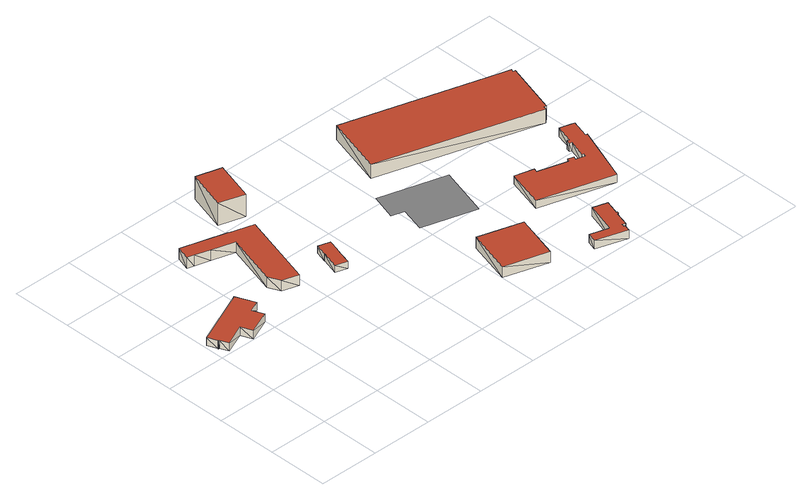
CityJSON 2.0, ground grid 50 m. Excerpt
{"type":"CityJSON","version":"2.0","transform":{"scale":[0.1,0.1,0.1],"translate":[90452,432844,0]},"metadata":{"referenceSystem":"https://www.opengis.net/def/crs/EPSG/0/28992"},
"CityObjects":{
"building1":{"type":"Building","attributes":{"+height_valid":1,"+groundHeight":2,"measuredHeight":9,"+function":"Industry","+org_car_parking_spaces":13,"+total_area":1048,"+min_car_parking_spaces":21},"geometry":[{"type":"MultiSurface","lod":"1.2","boundaries":[[[0,1,2,3,4,5,6,7,8,9,10,11]],[[12,13,14,15,16,17,18,19,20,21,22,23]],[[0,13,12]],[[0,1,13]],[[1,14,13]],[[1,2,14]],[[2,15,14]],[[2,3,15]],[[3,16,15]],[[3,4,16]],[[4,17,16]],[[4,5,17]],[[5,18,17]],[[5,6,18]],[[6,19,18]],[[6,7,19]],[[7,20,19]],[[7,8,20]],[[8,21,20]],[[8,9,21]],[[9,22,21]],[[9,10,22]],[[10,23,22]],[[10,11,23]],[[11,12,23]],[[11,0,12]]],"semantics":{"surfaces":[{"type":"GroundSurface"},{"type":"RoofSurface"},{"type":"WallSurface"}],"values":[0,1,2,2,2,2,2,2,2,2,2,2,2,2,2,2,2,2,2,2,2,2,2,2,2,2]}}]},
"building2":{"type":"Building","attributes":{"+height_valid":1,"+groundHeight":2,"measuredHeight":11,"+function":"Industry","+org_car_parking_spaces":18,"+total_area":1828,"+min_car_parking_spaces":37},"geometry":[{"type":"MultiSurface","lod":"1.2","boundaries":[[[24,25,26,27,28,29,30,31,32,33,34]],[[35,36,37,38,39,40,41,42,43,44,45]],[[24,36,35]],[[24,25,36]],[[25,37,36]],[[25,26,37]],[[26,38,37]],[[26,27,38]],[[27,39,38]],[[27,28,39]],[[28,40,39]],[[28,29,40]],[[29,41,40]],[[29,30,41]],[[30,42,41]],[[30,31,42]],[[31,43,42]],[[31,32,43]],[[32,44,43]],[[32,33,44]],[[33,45,44]],[[33,34,45]],[[34,35,45]],[[34,24,35]]],"semantics":{"surfaces":[{"type":"GroundSurface"},{"type":"RoofSurface"},{"type":"WallSurface"}],"values":[0,1,2,2,2,2,2,2,2,2,2,2,2,2,2,2,2,2,2,2,2,2,2,2]}}]},
"building3":{"type":"Building","attributes":{"+height_valid":1,"+groundHeight":3,"measuredHeight":9,"+function":"Industry","+org_car_parking_spaces":36,"+total_area":690,"+min_car_parking_spaces":14},"geometry":[{"type":"MultiSurface","lod":"1.2","boundaries":[[[46,47,48,49,50,51,52,53,54]],[[55,56,57,58,59,60,61,62,63]],[[46,56,55]],[[46,47,56]],[[47,57,56]],[[47,48,57]],[[48,58,57]],[[48,49,58]],[[49,59,58]],[[49,50,59]],[[50,60,59]],[[50,51,60]],[[51,61,60]],[[51,52,61]],[[52,62,61]],[[52,53,62]],[[53,63,62]],[[53,54,63]],[[54,55,63]],[[54,46,55]]],"semantics":{"surfaces":[{"type":"GroundSurface"},{"type":"RoofSurface"},{"type":"WallSurface"}],"values":[0,1,2,2,2,2,2,2,2,2,2,2,2,2,2,2,2,2,2,2]}}]},
"building4":{"type":"Building","attributes":{"+height_valid":1,"+groundHeight":0,"measuredHeight":19,"+function":"Office","+org_car_parking_spaces":48,"+total_area":1487,"+min_car_parking_spaces":18},"geometry":[{"type":"MultiSurface","lod":"1.2","boundaries":[[[64,65,66,67]],[[68,69,70,71]],[[64,69,68]],[[64,65,69]],[[65,70,69]],[[65,66,70]],[[66,71,70]],[[66,67,71]],[[67,68,71]],[[67,64,68]]],"semantics":{"surfaces":[{"type":"GroundSurface"},{"type":"RoofSurface"},{"type":"WallSurface"}],"values":[0,1,2,2,2,2,2,2,2,2]}}]},
"building5":{"type":"Building","attributes":{"+height_valid":1,"+groundHeight":3,"measuredHeight":12,"+function":"Office","+org_car_parking_spaces":37,"+total_area":1334,"+min_car_parking_spaces":16},"geometry":[{"type":"MultiSurface","lod":"1.2","boundaries":[[[72,73,74,75]],[[76,77,78,79]],[[72,77,76]],[[72,73,77]],[[73,78,77]],[[73,74,78]],[[74,79,78]],[[74,75,79]],[[75,76,79]],[[75,72,76]]],"semantics":{"surfaces":[{"type":"GroundSurface"},{"type":"RoofSurface"},{"type":"WallSurface"}],"values":[0,1,2,2,2,2,2,2,2,2]}}]},
"building6":{"type":"Building","attributes":{"+height_valid":1,"+groundHeight":0,"measuredHeight":0,"+function":"Industry","+org_car_parking_spaces":29,"+total_area":181,"+min_car_parking_spaces":0},"geometry":[{"type":"MultiSurface","lod":"1.2","boundaries":[[[80,81,82,83,84,85]]],"semantics":{"surfaces":[{"type":"GroundSurface"}],"values":[0]}}]},
"building7":{"type":"Building","attributes":{"+height_valid":1,"+groundHeight":3,"measuredHeight":10,"+function":"Office","+org_car_parking_spaces":22,"+total_area":1344,"+min_car_parking_spaces":16},"geometry":[{"type":"MultiSurface","lod":"1.2","boundaries":[[[86,87,88,89,90,91,92,93,94,95,96,97,98,99,100,101,102,103,104,105,106,107,108,109]],[[110,111,112,113,114,115,116,117,118,119,120,121,122,123,124,125,126,127,128,129,130,131,132,133]],[[86,111,110]],[[86,87,111]],[[87,112,111]],[[87,88,112]],[[88,113,112]],[[88,89,113]],[[89,114,113]],[[89,90,114]],[[90,115,114]],[[90,91,115]],[[91,116,115]],[[91,92,116]],[[92,117,116]],[[92,93,117]],[[93,118,117]],[[93,94,118]],[[94,119,118]],[[94,95,119]],[[95,120,119]],[[95,96,120]],[[96,121,120]],[[96,97,121]],[[97,122,121]],[[97,98,122]],[[98,123,122]],[[98,99,123]],[[99,124,123]],[[99,100,124]],[[100,125,124]],[[100,101,125]],[[101,126,125]],[[101,102,126]],[[102,127,126]],[[102,103,127]],[[103,128,127]],[[103,104,128]],[[104,129,128]],[[104,105,129]],[[105,130,129]],[[105,106,130]],[[106,131,130]],[[106,107,131]],[[107,132,131]],[[107,108,132]],[[108,133,132]],[[108,109,133]],[[109,110,133]],[[109,86,110]]],"semantics":{"surfaces":[{"type":"GroundSurface"},{"type":"RoofSurface"},{"type":"WallSurface"}],"values":[0,1,2,2,2,2,2,2,2,2,2,2,2,2,2,2,2,2,2,2,2,2,2,2,2,2,2,2,2,2,2,2,2,2,2,2,2,2,2,2,2,2,2,2,2,2,2,2,2,2]}}]},
"building8":{"type":"Building","attributes":{"+height_valid":1,"+groundHeight":3,"measuredHeight":10,"+function":"Industry","+org_car_parking_spaces":49,"+total_area":2665,"+min_car_parking_spaces":53},"geometry":[{"type":"MultiSurface","lod":"1.2","boundaries":[[[134,135,136,137,138,139,140,141,142,143,144,145,146,147,148,149,150,151,152,153,154,155,156]],[[157,158,159,160,161,162,163,164,165,166,167,168,169,170,171,172,173,174,175,176,177,178,179]],[[134,158,157]],[[134,135,158]],[[135,159,158]],[[135,136,159]],[[136,160,159]],[[136,137,160]],[[137,161,160]],[[137,138,161]],[[138,162,161]],[[138,139,162]],[[139,163,162]],[[139,140,163]],[[140,164,163]],[[140,141,164]],[[141,165,164]],[[141,142,165]],[[142,166,165]],[[142,143,166]],[[143,167,166]],[[143,144,167]],[[144,168,167]],[[144,145,168]],[[145,169,168]],[[145,146,169]],[[146,170,169]],[[146,147,170]],[[147,171,170]],[[147,148,171]],[[148,172,171]],[[148,149,172]],[[149,173,172]],[[149,150,173]],[[150,174,173]],[[150,151,174]],[[151,175,174]],[[151,152,175]],[[152,176,175]],[[152,153,176]],[[153,177,176]],[[153,154,177]],[[154,178,177]],[[154,155,178]],[[155,179,178]],[[155,156,179]],[[156,157,179]],[[156,134,157]]],"semantics":{"surfaces":[{"type":"GroundSurface"},{"type":"RoofSurface"},{"type":"WallSurface"}],"values":[0,1,2,2,2,2,2,2,2,2,2,2,2,2,2,2,2,2,2,2,2,2,2,2,2,2,2,2,2,2,2,2,2,2,2,2,2,2,2,2,2,2,2,2,2,2,2,2]}}]},
"building9":{"type":"Building","attributes":{"+height_valid":1,"+groundHeight":3,"measuredHeight":15,"+function":"Industry","+org_car_parking_spaces":26,"+total_area":9386,"+min_car_parking_spaces":188},"geometry":[{"type":"MultiSurface","lod":"1.2","boundaries":[[[180,181,182,183,184,185,186,187,188]],[[189,190,191,192,193,194,195,196,197]],[[180,190,189]],[[180,181,190]],[[181,191,190]],[[181,182,191]],[[182,192,191]],[[182,183,192]],[[183,193,192]],[[183,184,193]],[[184,194,193]],[[184,185,194]],[[185,195,194]],[[185,186,195]],[[186,196,195]],[[186,187,196]],[[187,197,196]],[[187,188,197]],[[188,189,197]],[[188,180,189]]],"semantics":{"surfaces":[{"type":"GroundSurface"},{"type":"RoofSurface"},{"type":"WallSurface"}],"values":[0,1,2,2,2,2,2,2,2,2,2,2,2,2,2,2,2,2,2,2]}}]}
},
"vertices":[
[288,990,20],[248,1082,20],[71,1005,20],[42,1072,20],[37,1070,20],[33,1078,20],[38,1080,20],[4,1158,20],[460,1357,20],[527,1204,20],[435,1164,20],[475,1073,20],[288,990,90],[248,1082,90],[71,1005,90],[42,1072,90],[37,1070,90],[33,1078,90],[38,1080,90],[4,1158,90],[460,1357,90],[527,1204,90],[435,1164,90],[475,1073,90],
[1113,1826,20],[933,1203,20],[798,1243,20],[756,1339,20],[882,1773,20],[696,1827,20],[575,1862,20],[518,1878,20],[552,1992,20],[916,1886,20],[916,1884,20],[1113,1826,110],[933,1203,110],[798,1243,110],[756,1339,110],[882,1773,110],[696,1827,110],[575,1862,110],[518,1878,110],[552,1992,110],[916,1886,110],[916,1884,110],
[1364,1342,30],[1336,1247,30],[1335,1247,30],[1334,1245,30],[1293,1101,30],[1198,1128,30],[1240,1273,30],[1236,1273,30],[1266,1370,30],[1364,1342,90],[1336,1247,90],[1335,1247,90],[1334,1245,90],[1293,1101,90],[1198,1128,90],[1240,1273,90],[1236,1273,90],[1266,1370,90],
[1233,2035,0],[1027,2096,0],[1122,2422,0],[1328,2362,0],[1233,2035,190],[1027,2096,190],[1122,2422,190],[1328,2362,190],
[2439,555,30],[2332,189,30],[1977,293,30],[2084,659,30],[2439,555,120],[2332,189,120],[1977,293,120],[2084,659,120],
[1948,1351,0],[2010,1562,0],[2552,1404,0],[2430,986,0],[1991,1114,0],[2051,1321,0],
[2990,234,30],[2983,216,30],[2986,214,30],[2988,212,30],[2990,210,30],[2990,209,30],[2991,206,30],[2991,204,30],[2990,201,30],[2988,198,30],[2985,195,30],[2982,194,30],[2979,194,30],[2976,194,30],[2942,78,30],[2916,86,30],[2910,66,30],[2921,63,30],[2904,9,30],[2652,88,30],[2675,164,30],[2824,118,30],[2900,367,30],[3019,331,30],[2990,234,100],[2983,216,100],[2986,214,100],[2988,212,100],[2990,210,100],[2990,209,100],[2991,206,100],[2991,204,100],[2990,201,100],[2988,198,100],[2985,195,100],[2982,194,100],[2979,194,100],[2976,194,100],[2942,78,100],[2916,86,100],[2910,66,100],[2921,63,100],[2904,9,100],[2652,88,100],[2675,164,100],[2824,118,100],[2900,367,100],[3019,331,100],
[3385,787,30],[3286,517,30],[2684,692,30],[2772,996,30],[2921,955,30],[2924,954,30],[2915,922,30],[3156,852,30],[3164,878,30],[3212,864,30],[3205,838,30],[3281,816,30],[3287,840,30],[3272,844,30],[3315,989,30],[3299,994,30],[3309,1028,30],[3324,1023,30],[3367,1169,30],[3459,1143,30],[3486,1135,30],[3444,988,30],[3458,984,30],[3385,787,100],[3286,517,100],[2684,692,100],[2772,996,100],[2921,955,100],[2924,954,100],[2915,922,100],[3156,852,100],[3164,878,100],[3212,864,100],[3205,838,100],[3281,816,100],[3287,840,100],[3272,844,100],[3315,989,100],[3299,994,100],[3309,1028,100],[3324,1023,100],[3367,1169,100],[3459,1143,100],[3486,1135,100],[3444,988,100],[3458,984,100],
[3460,1847,30],[3550,1821,30],[3543,1799,30],[3561,1794,30],[3433,1358,30],[3416,1363,30],[3409,1340,30],[2114,1719,30],[2254,2200,30],[3460,1847,150],[3550,1821,150],[3543,1799,150],[3561,1794,150],[3433,1358,150],[3416,1363,150],[3409,1340,150],[2114,1719,150],[2254,2200,150]
]}
